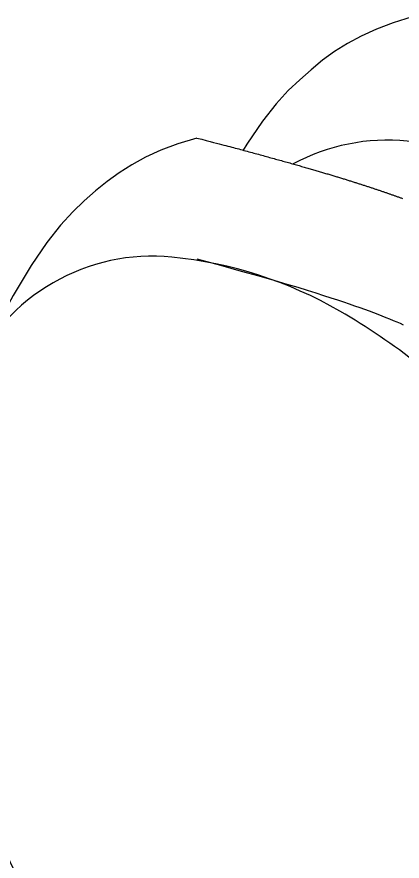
# Model space of a CAD drawing. Header units: inches. Extents: x 62745 to 64469, y 7520 to 8963.
# Drawn here: x 62827.15 to 62831.1, y 8069.57 to 8078.22 of the extents above; entities that cross this region are included whole.
import ezdxf

# ---------------------------------------------------------------- set-up
doc = ezdxf.new("R2010")
doc.units = ezdxf.units.IN
doc.header["$MEASUREMENT"] = 0
doc.layers.add('2', color=2, linetype='Continuous')

msp = doc.modelspace()

# ---------------------------------------------------------------- linework, layer by layer
at = {"layer": '2'}
for points in [[(62831.20514338, 8078.2183039), (62831.01110554, 8078.15812988), (62830.8376922, 8078.09271326), (62830.68173825, 8078.02178286), (62830.54007858, 8077.94506753), (62830.40954807, 8077.86229608), (62830.28698162, 8077.77319737), (62830.16921411, 8077.67750021), (62830.05308044, 8077.57493343), (62829.93491157, 8077.46246575), (62829.80902281, 8077.32602535), (62829.66922555, 8077.14878029), (62829.50933119, 8076.91389864), (62829.47249076, 8076.85268589)], [(62828.99677587, 8076.9771838), (62828.80273803, 8076.91700978), (62828.62932469, 8076.85159315), (62828.47337074, 8076.78066275), (62828.33171107, 8076.70394742), (62828.20118057, 8076.62117598), (62828.07861412, 8076.53207726), (62827.96084661, 8076.4363801), (62827.84471294, 8076.33381333), (62827.72654407, 8076.22134565), (62827.60065531, 8076.08490525), (62827.46085805, 8075.90766019), (62827.30096369, 8075.67277853), (62827.1147836, 8075.36342834), (62826.8961292, 8074.96277767), (62826.63881186, 8074.45399458), (62826.62875402, 8074.4329)], [(62828.99677587, 8076.9771838), (62829.0482524, 8076.96396684), (62829.0934967, 8076.95232072), (62829.13323109, 8076.94206358), (62829.16817788, 8076.93301354), (62829.19905941, 8076.92498872), (62829.22659798, 8076.91780727), (62829.25151591, 8076.91128729), (62829.27453553, 8076.90524692), (62829.29628186, 8076.89952859), (62829.31699079, 8076.89407197), (62829.33680089, 8076.88884103), (62829.35585077, 8076.88379974), (62829.37427902, 8076.87891208), (62829.39222422, 8076.87414201), (62829.40982496, 8076.8694535), (62829.42721985, 8076.86481054), (62829.44452401, 8076.86018321), (62829.46175878, 8076.85556609), (62829.47892206, 8076.85095988), (62829.49601173, 8076.8463653), (62829.51302566, 8076.84178303), (62829.52996176, 8076.83721378), (62829.54681791, 8076.83265826), (62829.56359199, 8076.82811716), (62829.58028189, 8076.82359119), (62829.5968855, 8076.81908104), (62829.6134007, 8076.81458743), (62829.62982538, 8076.81011104), (62829.64615743, 8076.80565259), (62829.66239473, 8076.80121278), (62829.67853517, 8076.7967923), (62829.69457663, 8076.79239187), (62829.71051701, 8076.78801217), (62829.72635419, 8076.78365392), (62829.74208606, 8076.77931781), (62829.75771049, 8076.77500455), (62829.77322539, 8076.77071484), (62829.78862863, 8076.76644938), (62829.8039181, 8076.76220888), (62829.81909169, 8076.75799402), (62829.83414739, 8076.75380549), (62829.8490836, 8076.74964384), (62829.86389882, 8076.74550957), (62829.87859156, 8076.74140319), (62829.89316033, 8076.73732524), (62829.90760362, 8076.73327621), (62829.92191995, 8076.72925663), (62829.93610781, 8076.725267), (62829.95016614, 8076.72130773), (62829.96409548, 8076.71737869), (62829.97789682, 8076.71347966), (62829.99157113, 8076.7096104), (62830.0051194, 8076.70577067), (62830.0185426, 8076.70196024), (62830.03184171, 8076.69817888), (62830.04501771, 8076.69442636), (62830.05807167, 8076.6907024), (62830.07100509, 8076.68700661), (62830.08381956, 8076.68333858), (62830.09651669, 8076.67969788), (62830.10909806, 8076.6760841), (62830.12156528, 8076.6724968), (62830.13391993, 8076.66893557), (62830.14616362, 8076.66539998), (62830.15829794, 8076.66188962), (62830.17032449, 8076.65840406), (62830.18224485, 8076.65494288), (62830.19406064, 8076.65150566), (62830.20577344, 8076.64809198), (62830.21738484, 8076.64470142), (62830.22889645, 8076.64133354), (62830.24030987, 8076.63798794), (62830.25162667, 8076.63466419), (62830.26284847, 8076.63136187), (62830.27397686, 8076.62808056), (62830.28501343, 8076.62481983), (62830.29595979, 8076.62157926), (62830.30681751, 8076.61835843), (62830.31758821, 8076.61515693), (62830.32827348, 8076.61197432), (62830.33887491, 8076.60881019), (62830.34939409, 8076.60566412), (62830.35983263, 8076.60253568), (62830.37019213, 8076.59942445), (62830.38047416, 8076.59633001), (62830.39068034, 8076.59325194), (62830.40081226, 8076.59018981), (62830.41087151, 8076.58714321), (62830.42085969, 8076.58411171), (62830.43077839, 8076.58109489), (62830.44062922, 8076.57809234), (62830.45041376, 8076.57510362), (62830.46013362, 8076.57212831), (62830.46979038, 8076.569166), (62830.47938564, 8076.56621627), (62830.48892101, 8076.56327868), (62830.49839807, 8076.56035282), (62830.50781842, 8076.55743828), (62830.51718367, 8076.55453461), (62830.52649539, 8076.55164141), (62830.53575519, 8076.54875826), (62830.54496467, 8076.54588472), (62830.55412541, 8076.54302038), (62830.56323903, 8076.54016482), (62830.57230706, 8076.53731763), (62830.5813309, 8076.53447844), (62830.59031189, 8076.5316469), (62830.59925139, 8076.52882265), (62830.60815073, 8076.52600534), (62830.61701125, 8076.52319461), (62830.62583432, 8076.52039012), (62830.63462126, 8076.51759151), (62830.64337327, 8076.51479846), (62830.65209085, 8076.51201086), (62830.66077434, 8076.50922862), (62830.6694241, 8076.50645165), (62830.67804046, 8076.50367988), (62830.68662378, 8076.50091321), (62830.69517439, 8076.49815158), (62830.70369265, 8076.49539489), (62830.71217886, 8076.49264307), (62830.72063314, 8076.48989611), (62830.72905561, 8076.48715397), (62830.73744634, 8076.48441665), (62830.74580545, 8076.48168414), (62830.75413301, 8076.47895642), (62830.76242913, 8076.47623347), (62830.77069391, 8076.47351527), (62830.77892743, 8076.47080182), (62830.7871298, 8076.4680931), (62830.7953011, 8076.4653891), (62830.80344143, 8076.46268979), (62830.81155089, 8076.45999516), (62830.81962957, 8076.45730521), (62830.82767757, 8076.45461991), (62830.83569498, 8076.45193925), (62830.84368189, 8076.44926321), (62830.85163841, 8076.44659179), (62830.85956462, 8076.44392495), (62830.86746063, 8076.4412627), (62830.87532652, 8076.43860502), (62830.88316239, 8076.43595188), (62830.89096834, 8076.43330328), (62830.89874446, 8076.4306592), (62830.90649084, 8076.42801962), (62830.91420758, 8076.42538454), (62830.92189479, 8076.42275393), (62830.92955254, 8076.42012778), (62830.93718093, 8076.41750607), (62830.94478007, 8076.4148888), (62830.95235004, 8076.41227595), (62830.95989094, 8076.40966749), (62830.96740287, 8076.40706342), (62830.97488592, 8076.40446373), (62830.98234018, 8076.40186839), (62830.98976575, 8076.39927739), (62830.99716273, 8076.39669072), (62831.00453121, 8076.39410836), (62831.01187128, 8076.39153029), (62831.01918304, 8076.38895651), (62831.02646659, 8076.386387), (62831.03372201, 8076.38382174), (62831.04094941, 8076.38126072), (62831.04814888, 8076.37870391), (62831.05532051, 8076.37615132), (62831.0624644, 8076.37360292), (62831.06958065, 8076.3710587), (62831.07666934, 8076.36851864), (62831.08373058, 8076.36598273), (62831.09076446, 8076.36345095), (62831.09777107, 8076.36092329), (62831.10475051, 8076.35839973)], [(62828.99677587, 8075.73976538), (62829.24188755, 8075.67292668), (62829.45271519, 8075.61464502), (62829.63317312, 8075.56395371), (62829.78717565, 8075.51988603), (62829.91863712, 8075.48147527), (62830.03147185, 8075.44775475), (62830.12959415, 8075.41775774), (62830.21691836, 8075.39051754), (62830.29681052, 8075.36519897), (62830.37044356, 8075.34149287), (62830.43844215, 8075.31922158), (62830.50143094, 8075.29820748), (62830.56003459, 8075.27827292), (62830.61487777, 8075.25924025), (62830.66658512, 8075.24093183), (62830.71578131, 8075.22317001), (62830.76299646, 8075.20580558), (62830.80838248, 8075.18880291), (62830.85199676, 8075.17215484), (62830.89389668, 8075.15585417), (62830.93413961, 8075.13989372), (62830.97278293, 8075.12426629), (62831.00988403, 8075.1089647), (62831.04550028, 8075.09398177), (62831.07969176, 8075.0793085), (62831.11252932, 8075.06492876)]]:
    msp.add_lwpolyline(points, dxfattribs=at)
msp.add_lwpolyline([(62832.28142527, 8076.67616161, 0.0679462668), (62831.15273839, 8076.94570337, 0.1495806637), (62829.9856623, 8076.71128235, 0.1568512197)], format="xyb", dxfattribs=at)
msp.add_lwpolyline([(62827.52455311, 8068.70594832, 0.0587518675), (62828.94583703, 8066.80086682, 0.0723410841), (62830.4639408, 8065.6030046, 0.1066170544), (62832.18579425, 8065.04923086, 0.1568512197), (62833.40332849, 8065.31183577, 0.1568512197), (62834.23951814, 8066.2349489, 0.1066170544), (62834.62086274, 8068.0030046, 0.0723410841), (62834.34253551, 8069.91665214, 0.0587518675), (62833.40332849, 8072.10006087, 0.0587518675), (62831.98204457, 8074.00514238, 0.0723410841), (62830.4639408, 8075.2030046, 0.1066170544), (62828.74208736, 8075.75677833, 0.1568512197), (62827.52455311, 8075.49417342, 0.1568512197), (62826.68836346, 8074.57106029, 0.1066170544), (62826.30701886, 8072.8030046, 0.0723410841), (62826.58534609, 8070.88935705, 0.0587518675)], format="xyb", close=True, dxfattribs=at)

doc.saveas('drawing.dxf')
